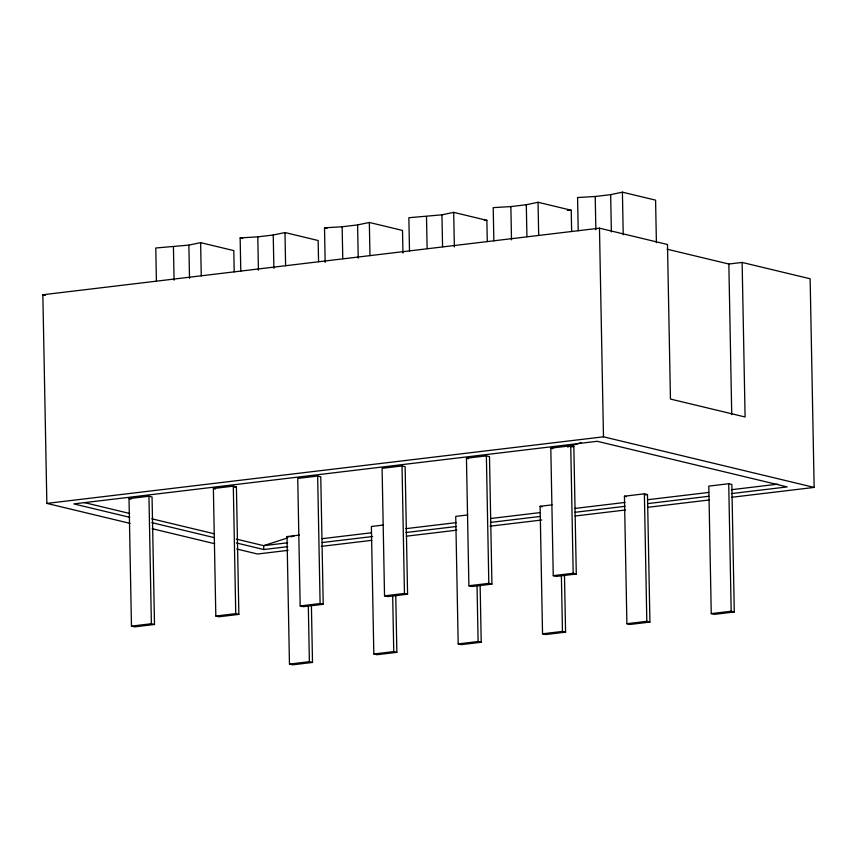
<?xml version="1.0" encoding="UTF-8"?>
<svg xmlns="http://www.w3.org/2000/svg" width="857" height="857" viewBox="0 0 857 857"><rect width="100%" height="100%" fill="white"/><g stroke="black" fill="none" stroke-linecap="round" stroke-linejoin="round"><path stroke-width="1.29" d="M287.234 538.025L263.688 545.663L236.371 539.107M290.898 536.836L294.454 535.679M567.591 447.022L581.057 442.651M156.424 281.257L155.781 247.994L188.872 245.102L200.624 242.638L233.8 250.608L234.207 271.883M240.785 271.166L240.142 237.903L257.796 236.853L273.233 235.011L284.985 232.547L318.151 240.517L318.568 261.792M325.167 262.403L324.503 227.812L342.147 226.762L357.594 224.92L369.335 222.456L402.511 230.426L402.951 253.04M409.496 250.983L408.864 217.721L441.944 214.828L453.696 212.365L486.872 220.335L487.279 241.61M493.857 240.881L493.214 207.63L510.868 206.58L526.305 204.737L538.057 202.273L571.223 210.244L571.64 231.519M578.207 230.79L577.575 197.538L595.219 196.489L610.666 194.646L622.407 192.172L655.584 200.142L656.398 242.713M130.082 523.391L46.856 503.402L42.85 294.754L599.471 228.166L667.485 244.502L670.453 399.051L745.097 416.984L742.13 262.435L728.846 264.02L667.067 249.183M46.856 503.402L603.478 436.813L814.15 487.419L810.144 278.771L742.13 262.435M129.021 498.613L148.947 496.224L152.053 496.974L154.506 624.485L134.57 626.863L131.464 626.113L129.021 498.613L131.089 499.106M213.372 488.522L233.297 486.133L236.414 486.883L238.857 614.394L218.931 616.772L215.825 616.022L213.372 488.522L215.45 489.015M317.658 476.042L297.733 478.431L300.175 605.931L303.292 606.681L323.218 604.303L320.764 476.792L317.658 476.042L320.111 603.553L323.218 604.303M402.019 465.951L382.093 468.34L384.536 595.84L387.643 596.59L407.578 594.212L405.125 466.701L402.019 465.951L404.461 593.462L407.578 594.212M466.444 458.249L486.369 455.86L489.486 456.61L491.929 584.11L472.003 586.499L468.897 585.749L466.444 458.249L468.522 458.741M550.805 448.157L570.73 445.769L573.836 446.518L576.29 574.019L556.364 576.407L553.247 575.658L550.805 448.157L552.872 448.65M233.757 487.205L236.414 486.883M571.362 446.818L573.836 446.518M311.402 605.331L312.505 662.44L292.58 664.828L289.462 664.079L287.02 536.568L299.447 535.079M383.325 525.052L371.37 526.477L373.823 653.987L376.93 654.727L396.855 652.348L395.763 595.24M467.686 514.961L455.731 516.385L458.184 643.896L461.291 644.635L481.216 642.257L480.124 585.149M564.474 575.058L565.577 632.166L545.652 634.544L542.535 633.805L540.092 506.294L552.047 504.869M624.442 496.203L644.378 493.825L647.485 494.564L649.927 622.075L630.002 624.453L626.896 623.714L624.442 496.203L626.521 496.706M728.729 483.723L708.803 486.112L711.256 613.623L714.363 614.362L734.288 611.984L731.846 484.473L728.729 483.723L731.182 611.234L734.288 611.984M644.828 494.885L647.485 494.564M287.598 542.802L263.688 545.663L263.763 549.53L287.673 546.67M322.136 538.678L371.295 532.797M405.832 528.662L456.32 522.62M490.857 518.496L540.006 512.615M574.544 508.48L625.032 502.438M647.613 499.738L708.728 492.432M731.31 489.722L777.802 484.162M322.211 542.535L372.699 536.503M405.907 532.529L456.385 526.487M490.932 522.352L540.081 516.471M574.619 512.347L625.107 506.305M647.688 503.605L708.793 496.289M731.385 493.589L787.176 486.915L597.243 441.291L73.831 503.905L129.771 517.339M288.081 550.355L257.529 554.008L236.714 549.005M321.289 546.38L371.767 540.338M406.314 536.203L456.792 530.172M490 526.198L541.817 519.995M575.026 516.021L625.503 509.99M648.096 507.28L709.2 499.974M731.782 497.274L814.15 487.419M131.464 626.113L151.389 623.735L154.506 624.485M215.825 616.022L235.75 613.644L238.857 614.394M300.175 605.931L320.111 603.553M384.536 595.84L404.461 593.462M468.897 585.749L488.822 583.371L491.929 584.11M553.247 575.658L573.183 573.279L576.29 574.019M289.462 664.079L309.388 661.69L312.505 662.44M373.823 653.987L393.749 651.599L396.855 652.348M458.184 643.896L478.11 641.507L481.216 642.257M542.535 633.805L562.46 631.416L565.577 632.166M626.896 623.714L646.821 621.325L649.927 622.075M711.256 613.623L731.182 611.234M567.366 210.415L571.223 210.244M484.301 220.453L486.872 220.335M324.503 227.812L327.053 228.433M240.142 237.903L242.692 238.525M42.85 294.754L45.453 295.376M540.092 506.294L542.16 506.798M287.02 536.568L288.82 537.007M84.157 502.534L129.696 513.472M151.807 518.785L214.25 533.793M151.882 522.652L214.325 537.65M236.446 542.963L263.763 549.53M152.192 528.705L214.614 543.702M728.846 264.02L731.739 414.574M644.378 493.825L646.821 621.325M622.407 192.172L623.232 234.743M610.666 194.646L611.373 231.893M599.471 228.166L603.478 436.813M595.219 196.489L595.861 229.74M570.73 445.769L573.183 573.279M561.389 575.636L562.46 631.416M538.057 202.273L538.689 235.525M526.305 204.737L526.916 236.661M510.868 206.58L511.5 239.842M486.369 455.86L488.822 583.371M477.038 585.727L478.11 641.507M453.696 212.365L454.36 246.945M441.944 214.828L442.566 246.752M426.507 216.671L427.118 248.594M392.677 595.819L393.749 651.599M369.335 222.456L369.978 255.707M357.594 224.92L358.226 258.171M342.147 226.762L342.768 258.685M308.316 605.91L309.388 661.69M284.985 232.547L285.617 265.799M273.233 235.011L273.876 268.262M257.796 236.853L258.428 270.116M233.297 486.133L235.75 613.644M200.624 242.638L201.256 275.89M188.872 245.102L189.515 278.354M173.435 246.945L174.078 280.207M148.947 496.224L151.389 623.735"/></g></svg>
